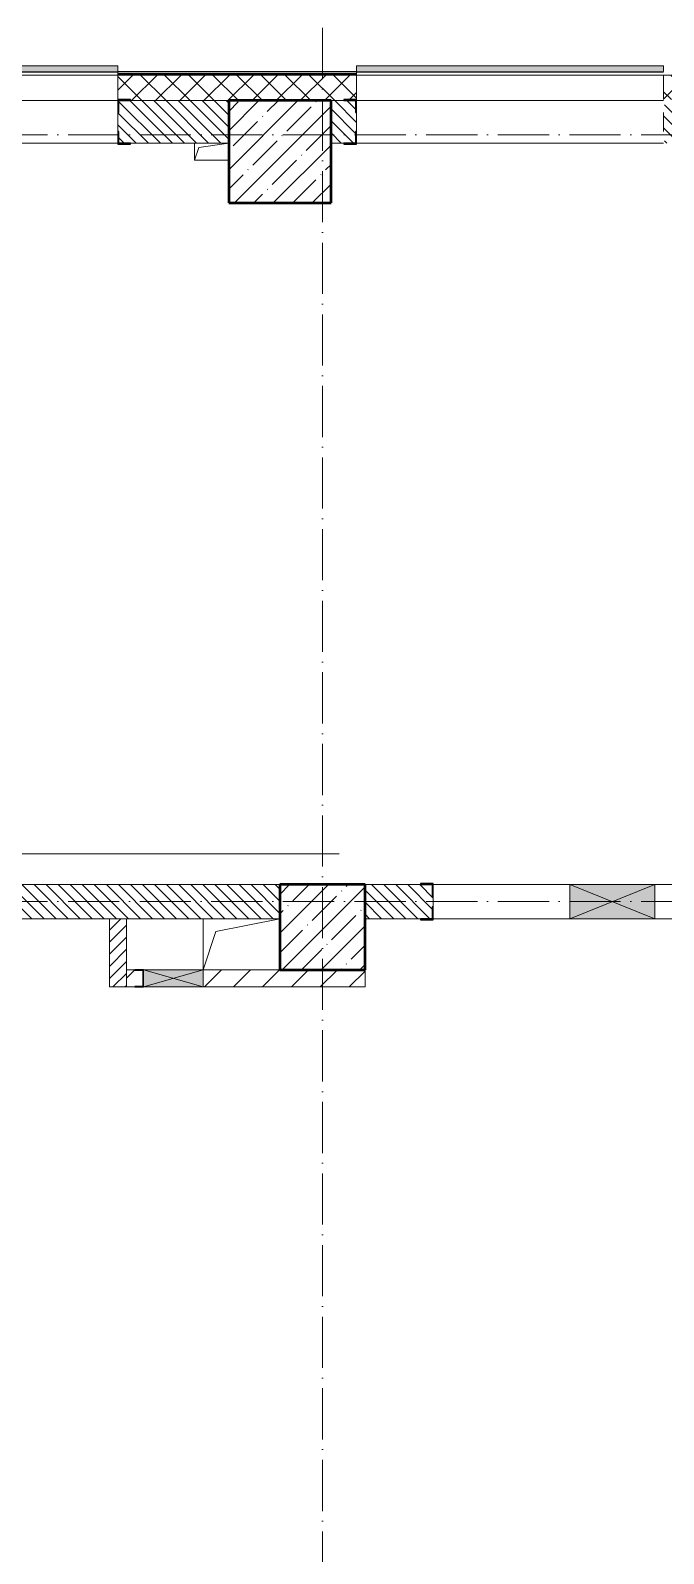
# Model space of a CAD drawing. Header units: millimetres. Extents: x 2294 to 908349, y -83289 to 219220.
# Drawn here: x 199821 to 203534, y 65281 to 74218 of the extents above; entities that cross this region are included whole.
import ezdxf

# ---------------------------------------------------------------- set-up
doc = ezdxf.new("R2010")
doc.units = ezdxf.units.MM
doc.linetypes.add('50_200_ШТРИХ_1Т_ш5_п1_п1_', pattern=[700, 500, -100, 0, -100])
for name, color, linetype, lineweight in [('A-DETL-GENF-OTLN', 7, 'Continuous', 9), ('A-DETL-GENF-OTLN-2', 7, 'Continuous', 5), ('A-FLOR-____-OTLN', 7, 'Continuous', 9), ('A-GENM-____-MCUT', 7, 'Continuous', 25), ('A-GENM-____-OTLN', 7, 'Continuous', 9), ('A-GENM-____-OTLN-1', 7, 'Continuous', 25), ('A-GLAZ-____-OTLN', 7, 'Continuous', 9), ('A-WALL-____-MCUT', 7, 'Continuous', 13), ('A-WALL-____-MCUT-1', 7, 'Continuous', 9), ('A-WALL-____-OTLN', 7, 'Continuous', 9), ('A-WALL-____-PATT-1', 7, 'Continuous', 9), ('A-WALL-FNSH-MCUT-1', 7, 'Continuous', 9), ('I-WALL-____-OTLN', 7, 'Continuous', 9), ('S-COLS-____-MCUT', 7, 'Continuous', 50), ('S-COLS-____-OTLN', 7, 'Continuous', 9), ('S-GRID-____-OTLN-1', 7, '50_200_ШТРИХ_1Т_ш5_п1_п1_', 9)]:
    doc.layers.add(name, color=color, linetype=linetype, lineweight=lineweight)
doc.layers.add('A-DETL-GENF-OTLN-3', color=9, linetype='Continuous', lineweight=9, true_color=0x808080)
doc.layers.add('A-GLAZ-____-OTLN-1', color=7, linetype='Continuous', lineweight=9, true_color=0xc0c0c0)
pattern_1 = [(135, (165583.507, 6025.276), (-35.35534, -35.35534), [])]

# ---------------------------------------------------------------- blocks, each defined once
blk = doc.blocks.new('3osi')
at = {"layer": 'S-GRID-____-OTLN-1', "color": 251, "ltscale": 0.6, "true_color": 0x636466}
for p, q in [((201533.5, 96918.1), (201533.5, 58916.9)), ((269657.9, 73606.3), (160914.7, 73606.3)), ((269657.9, 69106.3), (160914.7, 69106.3))]:
    blk.add_line(p, q, dxfattribs=at)
blk = doc.blocks.new('BSC_Колонна _Прямоугольная - 500х500-V15-АР1_План отверстий 3 этажа в осях 1-64_Ю-ЯЯ')
at = {"layer": 'S-COLS-____-OTLN'}
h = blk.add_hatch(dxfattribs=at)
h.set_pattern_fill('FP_22', color=256, style=0, pattern_type=2)
h.set_pattern_definition([(45, (-35950, -62931.04), (-114.04925, 114.04925), []), (45, (-35835.95, -62931.04), (-114.04925, 114.04925), [201.613, -40.323, 3.353, -36.97])])
h.paths.add_polyline_path([(-250, -250), (250, -250), (250, 250), (-250, 250)], flags=0)
at = {"layer": 'S-COLS-____-MCUT'}
for p, q in [((250, 250), (-250, 250)), ((-250, 250), (-250, -250)), ((250, -250), (250, 250)), ((-250, -250), (250, -250))]:
    blk.add_line(p, q, dxfattribs=at)
blk = doc.blocks.new('BSC_Колонна _Прямоугольная - 600х600-V74-АР1_План отверстий 3 этажа в осях 1-64_Ю-ЯЯ')
at = {"layer": 'S-COLS-____-OTLN'}
h = blk.add_hatch(dxfattribs=at)
h.set_pattern_fill('FP_83', color=256, style=0, pattern_type=2)
h.set_pattern_definition([(45, (-35700, -67481.04), (-114.04925, 114.04925), []), (45, (-35585.95, -67481.04), (-114.04925, 114.04925), [201.613, -40.323, 3.353, -36.97])])
h.paths.add_polyline_path([(-300, -300), (300, -300), (300, 300), (-300, 300)], flags=0)
at = {"layer": 'S-COLS-____-MCUT'}
for p, q in [((300, 300), (-300, 300)), ((-300, 300), (-300, -300)), ((300, -300), (300, 300)), ((-300, -300), (300, -300))]:
    blk.add_line(p, q, dxfattribs=at)
blk = doc.blocks.new('Фахверк_СКБ_Уголок - 250_2700-27509033-АР1_План отверстий 3 этажа в осях 1-64_Ю-ЯЯ')
at = {"layer": 'A-GENM-____-MCUT'}
for p, q in [((125, 181), (50, 181)), ((50, 181), (50, 175)), ((125, 106), (125, 181)), ((50, 175), (119, 175)), ((119, 175), (119, 106)), ((119, 106), (125, 106)), ((119, -75), (50, -75)), ((50, -75), (50, -81)), ((50, -81), (125, -81)), ((125, -6), (119, -6)), ((119, -6), (119, -75)), ((125, -81), (125, -6))]:
    blk.add_line(p, q, dxfattribs=at)
blk = doc.blocks.new('Фахверк_СКБ_Уголок - 250_2700_1-27501432-АР1_План отверстий 3 этажа в осях 1-64_Ю-ЯЯ')
at = {"layer": 'A-GENM-____-MCUT'}
for p, q in [((200, 181), (125, 181)), ((125, 181), (125, 106)), ((200, 175), (200, 181)), ((125, 106), (131, 106)), ((131, 106), (131, 175)), ((131, 175), (200, 175)), ((131, -6), (125, -6)), ((125, -6), (125, -81)), ((125, -81), (200, -81)), ((131, -75), (131, -6)), ((200, -75), (131, -75)), ((200, -81), (200, -75))]:
    blk.add_line(p, q, dxfattribs=at)
blk = doc.blocks.new('Фахверк_СКБ_Уголок - 200_3960-28268576-АР1_План отверстий 3 этажа в осях 1-64_Ю-ЯЯ')
at = {"layer": 'A-GENM-____-MCUT'}
for p, q in [((200, 156), (125, 156)), ((125, 156), (125, 81)), ((131, 81), (131, 150)), ((131, 150), (200, 150)), ((200, 150), (200, 156)), ((125, 81), (131, 81)), ((131, 19), (125, 19)), ((125, 19), (125, -56)), ((131, -50), (131, 19)), ((125, -56), (200, -56)), ((200, -50), (131, -50)), ((200, -56), (200, -50))]:
    blk.add_line(p, q, dxfattribs=at)
blk = doc.blocks.new('AR_Отверстие прямоугольное _в плите_ - AR_Отверстие прямоугольное _в плите_-30510712-АР1_План отверстий 3 этажа в осях 1-64_Ю-ЯЯ')
at = {"layer": 'A-GENM-____-OTLN'}
for p, q in [((-100, 50), (-100, -50)), ((-100, -50), (-75, 25)), ((-75, 25), (100, 50)), ((-100, -50), (100, -50))]:
    blk.add_line(p, q, dxfattribs=at)
blk = doc.blocks.new('AR_Отверстие прямоугольное _в плите_ - AR_Отверстие прямоугольное _в плите_-V198-АР1_План отверстий 3 этажа в осях 1-64_Ю-ЯЯ')
at = {"layer": 'A-GENM-____-OTLN'}
for p, q in [((-225, 150), (-225, -150)), ((-150, 75), (225, 150)), ((-225, -150), (-150, 75))]:
    blk.add_line(p, q, dxfattribs=at)
blk = doc.blocks.new('Отлив_СКБ - Отлив витража_СФТК-31884011-АР1_План отверстий 3 этажа в осях 1-64_Ю-ЯЯ')
at = {"layer": 'A-GLAZ-____-OTLN-1'}
for points in [[(1800, 2), (1800, 37), (0, 37), (0, 2), (1715.4, 2)], [(1715.4, 0), (1800, 0), (1800, 2), (0, 2), (0, 0)]]:
    blk.add_hatch(color=256, dxfattribs=at).paths.add_polyline_path(points, flags=0)
at = {"layer": 'A-GLAZ-____-OTLN'}
for p, q in [((0, 3), (0, 37)), ((1800, 37), (0, 37)), ((0, 2), (1800, 2)), ((1800, 37), (1800, 3)), ((1800, 0), (0, 0))]:
    blk.add_line(p, q, dxfattribs=at)
blk = doc.blocks.new('AR_Отверстие прямоугольное _в стене_ - AR_Отверстие прямоугольное _в стене__ОВ-36925132-АР1_План отверстий 3 этажа в осях 1-64_Ю-ЯЯ')
at = {"layer": 'A-GLAZ-____-OTLN'}
blk.add_hatch(color=256, dxfattribs=at).paths.add_polyline_path([(-175, -50), (175, -50), (175, 50), (-175, 50), (-175, -47)], flags=0)
at = {"layer": 'A-DETL-GENF-OTLN'}
for p, q in [((-175, 50), (175, 50)), ((175, 50), (-175, -50)), ((-175, 50), (175, -50)), ((175, 50), (-175, 50)), ((175, 50), (175, -50)), ((175, -50), (175, 50)), ((175, -50), (-175, -50)), ((-175, -50), (175, -50))]:
    blk.add_line(p, q, dxfattribs=at)
blk = doc.blocks.new('AR_Отверстие прямоугольное _в стене_ - AR_Отверстие прямоугольное _в стене__ОВ-36924659-АР1_План отверстий 3 этажа в осях 1-64_Ю-ЯЯ')
at = {"layer": 'A-GLAZ-____-OTLN'}
blk.add_hatch(color=256, dxfattribs=at).paths.add_polyline_path([(250, -100), (250, 100), (-250, 100), (-250, -100)], flags=0)
at = {"layer": 'A-DETL-GENF-OTLN'}
for p, q in [((-250, -100), (-250, 100)), ((-250, 100), (250, 100)), ((250, 100), (-250, -100)), ((-250, 100), (250, -100)), ((250, 100), (-250, 100)), ((-250, 100), (-250, -100)), ((250, 100), (250, -100)), ((250, -100), (250, 100)), ((250, -100), (-250, -100)), ((-250, -100), (250, -100))]:
    blk.add_line(p, q, dxfattribs=at)
blk = doc.blocks.new('154_Фахверк_СКБ_Швеллер - Тип_100_3960_зеркало-36793856-АР1_План отверстий 3 этажа в осях 1-64_Ю-ЯЯ')
at = {"layer": 'A-GENM-____-MCUT'}
for p, q in [((175, 50), (125, 50)), ((125, 50), (125, -50)), ((128, 47), (175, 47)), ((128, -47), (128, 47)), ((175, 47), (175, 50)), ((125, -50), (175, -50)), ((175, -47), (128, -47)), ((175, -50), (175, -47))]:
    blk.add_line(p, q, dxfattribs=at)
blk = doc.blocks.new('DET_L_Имитация разреза_ISO2-5 - Низ-29858842-АР1_План отверстий 3 этажа в осях 1-64_Ю-ЯЯ')
at = {"layer": 'A-DETL-GENF-OTLN-3'}
blk.add_line((143.1, 0), (4276.5, 0), dxfattribs=at)
blk = doc.blocks.new('3floor')
at = {"layer": 'A-WALL-____-PATT-1'}
h = blk.add_hatch(dxfattribs=at)
h.set_pattern_fill('FP_4', color=256, style=0, pattern_type=2)
h.set_pattern_definition([(45, (165583.51, 6025.28), (-70.71068, 70.71068), []), (135, (165583.51, 6025.28), (-70.71068, -70.71068), [])])
h.paths.add_polyline_path([(210783.5, 73806.3), (210783.5, 73956.3), (209933.5, 73956.3), (209933.5, 73806.3), (210639.8, 73806.3)], flags=0)
h.paths.add_polyline_path([(206808.5, 73806.3), (208133.5, 73806.3), (208133.5, 73956.3), (206733.5, 73956.3), (206733.5, 73812.3), (206808.5, 73812.3)], flags=0)
h.paths.add_polyline_path([(204858.5, 73806.3), (204858.5, 73812.3), (204933.5, 73812.3), (204933.5, 73956.3), (203533.5, 73956.3), (203533.5, 73812.3), (203608.5, 73812.3), (203608.5, 73806.3), (204833.5, 73806.3)], flags=0)
h.paths.add_polyline_path([(201658.5, 73806.3), (201658.5, 73812.3), (201733.5, 73812.3), (201733.5, 73956.3), (200333.5, 73956.3), (200333.5, 73812.3), (200408.5, 73812.3), (200408.5, 73806.3), (201583.5, 73806.3)], flags=0)
h.paths.add_polyline_path([(197983.5, 73806.3), (198458.5, 73806.3), (198458.5, 73812.3), (198533.5, 73812.3), (198533.5, 73956.3), (197133.5, 73956.3), (197133.5, 73812.3), (197208.5, 73812.3), (197208.5, 73806.3), (197383.8, 73806.3)], flags=0)
h.paths.add_polyline_path([(195258.5, 73806.3), (195258.5, 73812.3), (195333.5, 73812.3), (195333.5, 73956.3), (193933.5, 73956.3), (193933.5, 73812.3), (194008.5, 73812.3), (194008.5, 73806.3), (194833.5, 73806.3)], flags=0)
h.paths.add_polyline_path([(192058.5, 73806.3), (192058.5, 73812.3), (192133.5, 73812.3), (192133.5, 73956.3), (189433.5, 73956.3), (189433.5, 73806.3), (190314, 73806.3)], flags=0)
h = blk.add_hatch(dxfattribs=at)
h.set_pattern_fill('FP_9', color=256, style=0, pattern_type=2)
h.set_pattern_definition(pattern_1)
h.paths.add_polyline_path([(200983.5, 73556.3), (200983.5, 73806.3), (200339.5, 73806.3), (200339.5, 73737.3), (200333.5, 73737.3), (200333.5, 73625.3), (200339.5, 73625.3), (200339.5, 73556.3), (200918.8, 73556.3)], flags=0)
h.paths.add_polyline_path([(198458.5, 73556.3), (198527.5, 73556.3), (198527.5, 73625.3), (198533.5, 73625.3), (198533.5, 73737.3), (198527.5, 73737.3), (198527.5, 73806.3), (197983.5, 73806.3), (197983.5, 73556.3)], flags=0)
h = blk.add_hatch(dxfattribs=at)
h.set_pattern_fill('FP_9', color=256, style=0, pattern_type=2)
h.set_pattern_definition(pattern_1)
h.paths.add_polyline_path([(204233.5, 73556.3), (204233.5, 73806.3), (203539.5, 73806.3), (203539.5, 73737.3), (203533.5, 73737.3), (203533.5, 73625.3), (203539.5, 73625.3), (203539.5, 73556.3), (203608.5, 73556.3)], flags=0)
h.paths.add_polyline_path([(201583.5, 73556.3), (201727.5, 73556.3), (201727.5, 73625.3), (201733.5, 73625.3), (201733.5, 73737.3), (201727.5, 73737.3), (201727.5, 73806.3), (201583.5, 73806.3), (201583.5, 73625.3)], flags=0)
h = blk.add_hatch(dxfattribs=at)
h.set_pattern_fill('FP_9', color=256, style=0, pattern_type=2)
h.set_pattern_definition(pattern_1)
h.paths.add_polyline_path([(201283.5, 69006.3), (201283.5, 69206.3), (199033.5, 69206.3), (199033.5, 69006.3), (200918.8, 69006.3)], flags=0)
h.paths.add_polyline_path([(197889.5, 69006.3), (198333.5, 69006.3), (198333.5, 69206.3), (197889.5, 69206.3), (197889.5, 69137.3), (197883.5, 69137.3), (197883.5, 69075.3), (197889.5, 69075.3), (197889.5, 69046.3)], flags=0)
h.paths.add_polyline_path([(196108.5, 69006.3), (196177.5, 69006.3), (196177.5, 69075.3), (196183.5, 69075.3), (196183.5, 69137.3), (196177.5, 69137.3), (196177.5, 69206.3), (195783.5, 69206.3), (195783.5, 69006.3)], flags=0)
h = blk.add_hatch(dxfattribs=at)
h.set_pattern_fill('FP_9', color=256, style=0, pattern_type=2)
h.set_pattern_definition(pattern_1)
h.paths.add_polyline_path([(202108.5, 69006.3), (202177.5, 69006.3), (202177.5, 69075.3), (202183.5, 69075.3), (202183.5, 69137.3), (202177.5, 69137.3), (202177.5, 69206.3), (201783.5, 69206.3), (201783.5, 69006.3), (201977.5, 69006.3)], flags=0)
h.paths.add_polyline_path([(203889.5, 69006.3), (204283.5, 69006.3), (204283.5, 69206.3), (203889.5, 69206.3), (203889.5, 69137.3), (203883.5, 69137.3), (203883.5, 69075.3), (203889.5, 69075.3), (203889.5, 69046.3)], flags=0)
h = blk.add_hatch(dxfattribs=at)
h.set_pattern_fill('FP_8', color=256, style=0, pattern_type=2)
h.set_pattern_definition([(45, (165583.507, 6025.276), (-35.35534, 35.35534), [])])
h.paths.add_polyline_path([(200383.5, 68606.3), (200383.5, 69006.3), (200283.5, 69006.3), (200283.5, 68606.3)], flags=0)
h = blk.add_hatch(dxfattribs=at)
h.set_pattern_fill('FP_7', color=256, style=0, pattern_type=2)
h.set_pattern_definition([(45, (165583.51, 6025.28), (-84.85281, 84.85281), [])])
h.paths.add_polyline_path([(200433.5, 68606.3), (200433.5, 68609.3), (200480.5, 68609.3), (200480.5, 68703.3), (200433.5, 68703.3), (200433.5, 68706.3), (200383.5, 68706.3), (200383.5, 68606.3)], flags=0)
h.paths.add_polyline_path([(201783.5, 68606.3), (201783.5, 68706.3), (200833.5, 68706.3), (200833.5, 68606.3), (201283.5, 68606.3)], flags=0)
at = {"layer": 'A-FLOR-____-OTLN'}
blk.add_line((200833.5, 68706.3), (200833.5, 69006.3), dxfattribs=at)
at = {"layer": 'A-WALL-____-MCUT'}
for p, q in [((200333.5, 73737.3), (200333.5, 73625.3)), ((200983.5, 73806.3), (200408.5, 73806.3)), ((201658.5, 73806.3), (201583.5, 73806.3)), ((201733.5, 73625.3), (201733.5, 73737.3)), ((203533.5, 73737.3), (203533.5, 73625.3)), ((200408.5, 73556.3), (200983.5, 73556.3)), ((201583.5, 73556.3), (201658.5, 73556.3)), ((201283.5, 69206.3), (199033.5, 69206.3)), ((202108.5, 69206.3), (201783.5, 69206.3)), ((202183.5, 69075.3), (202183.5, 69137.3)), ((199033.5, 69006.3), (201283.5, 69006.3)), ((201783.5, 69006.3), (202108.5, 69006.3))]:
    blk.add_line(p, q, dxfattribs=at)
at = {"layer": 'A-WALL-____-MCUT-1'}
for p, q in [((201733.5, 73968.3), (200333.5, 73968.3)), ((201733.5, 73962.3), (200333.5, 73962.3)), ((200333.5, 73956.3), (201733.5, 73956.3)), ((200333.5, 73956.3), (200333.5, 73812.3)), ((201733.5, 73812.3), (201733.5, 73956.3)), ((203533.5, 73956.3), (203533.5, 73812.3)), ((204933.5, 73956.3), (203533.5, 73956.3)), ((201583.5, 73806.3), (201583.5, 73806.3))]:
    blk.add_line(p, q, dxfattribs=at)
at = {"layer": 'A-WALL-____-OTLN'}
for p, q in [((198533.5, 73956.3), (200333.5, 73956.3)), ((203533.5, 73956.3), (201733.5, 73956.3)), ((200333.5, 73806.3), (198533.5, 73806.3)), ((203533.5, 73806.3), (201733.5, 73806.3)), ((200333.5, 73556.3), (198533.5, 73556.3)), ((203533.5, 73556.3), (201733.5, 73556.3))]:
    blk.add_line(p, q, dxfattribs=at)
at = {"layer": 'A-WALL-FNSH-MCUT-1'}
for p, q in [((201733.5, 73976.3), (200333.5, 73976.3)), ((200333.5, 73976.3), (200333.5, 73956.3)), ((201733.5, 73956.3), (201733.5, 73976.3)), ((200283.5, 69006.3), (200283.5, 68606.3)), ((200383.5, 68606.3), (200383.5, 69006.3)), ((200433.5, 68706.3), (200383.5, 68706.3)), ((200383.5, 68706.3), (200383.5, 68606.3)), ((201283.5, 68706.3), (200833.5, 68706.3)), ((201783.5, 68606.3), (201783.5, 68706.3)), ((200283.5, 68606.3), (200383.5, 68606.3)), ((200383.5, 68606.3), (200433.5, 68606.3)), ((200833.5, 68606.3), (201783.5, 68606.3))]:
    blk.add_line(p, q, dxfattribs=at)
at = {"layer": 'I-WALL-____-OTLN'}
for p, q in [((202183.5, 69206.3), (202983.5, 69206.3)), ((203483.5, 69206.3), (203883.5, 69206.3)), ((202983.5, 69006.3), (202183.5, 69006.3)), ((203883.5, 69006.3), (203483.5, 69006.3))]:
    blk.add_line(p, q, dxfattribs=at)
at = {"layer": 'A-DETL-GENF-OTLN-2', "rotation": 180}
blk.add_blockref('DET_L_Имитация разреза_ISO2-5 - Низ-29858842-АР1_План отверстий 3 этажа в осях 1-64_Ю-ЯЯ', (201774.8, 69386.3), dxfattribs=at)
at = {"layer": 'A-GENM-____-OTLN'}
for name, p in [('AR_Отверстие прямоугольное _в плите_ - AR_Отверстие прямоугольное _в плите_-30510712-АР1_План отверстий 3 этажа в осях 1-64_Ю-ЯЯ', (200883.5, 73506.3)), ('AR_Отверстие прямоугольное _в плите_ - AR_Отверстие прямоугольное _в плите_-V198-АР1_План отверстий 3 этажа в осях 1-64_Ю-ЯЯ', (201058.5, 68856.3))]:
    blk.add_blockref(name, p, dxfattribs=at)
at = {"layer": 'A-GENM-____-OTLN-1', "rotation": 180}
for name, p in [('Фахверк_СКБ_Уголок - 250_2700-27509033-АР1_План отверстий 3 этажа в осях 1-64_Ю-ЯЯ', (200458.5, 73731.3)), ('Фахверк_СКБ_Уголок - 250_2700_1-27501432-АР1_План отверстий 3 этажа в осях 1-64_Ю-ЯЯ', (201858.5, 73731.3)), ('Фахверк_СКБ_Уголок - 200_3960-28268576-АР1_План отверстий 3 этажа в осях 1-64_Ю-ЯЯ', (202308.5, 69156.3)), ('154_Фахверк_СКБ_Швеллер - Тип_100_3960_зеркало-36793856-АР1_План отверстий 3 этажа в осях 1-64_Ю-ЯЯ', (200608.5, 68656.3))]:
    blk.add_blockref(name, p, dxfattribs=at)
at = {"layer": 'A-GLAZ-____-OTLN'}
for name, p in [('Отлив_СКБ - Отлив витража_СФТК-31884011-АР1_План отверстий 3 этажа в осях 1-64_Ю-ЯЯ', (198533.5, 73973.3)), ('Отлив_СКБ - Отлив витража_СФТК-31884011-АР1_План отверстий 3 этажа в осях 1-64_Ю-ЯЯ', (201733.5, 73973.3)), ('AR_Отверстие прямоугольное _в стене_ - AR_Отверстие прямоугольное _в стене__ОВ-36924659-АР1_План отверстий 3 этажа в осях 1-64_Ю-ЯЯ', (203233.5, 69106.3)), ('AR_Отверстие прямоугольное _в стене_ - AR_Отверстие прямоугольное _в стене__ОВ-36925132-АР1_План отверстий 3 этажа в осях 1-64_Ю-ЯЯ', (200658.5, 68656.3))]:
    blk.add_blockref(name, p, dxfattribs=at)
at = {"layer": 'S-COLS-____-OTLN'}
for name, p in [('BSC_Колонна _Прямоугольная - 600х600-V74-АР1_План отверстий 3 этажа в осях 1-64_Ю-ЯЯ', (201283.5, 73506.3)), ('BSC_Колонна _Прямоугольная - 500х500-V15-АР1_План отверстий 3 этажа в осях 1-64_Ю-ЯЯ', (201533.5, 68956.3))]:
    blk.add_blockref(name, p, dxfattribs=at)

msp = doc.modelspace()

# ---------------------------------------------------------------- block references
for name in ['3osi', '3floor']:
    msp.add_blockref(name, (0, 0))

doc.saveas('drawing.dxf')
